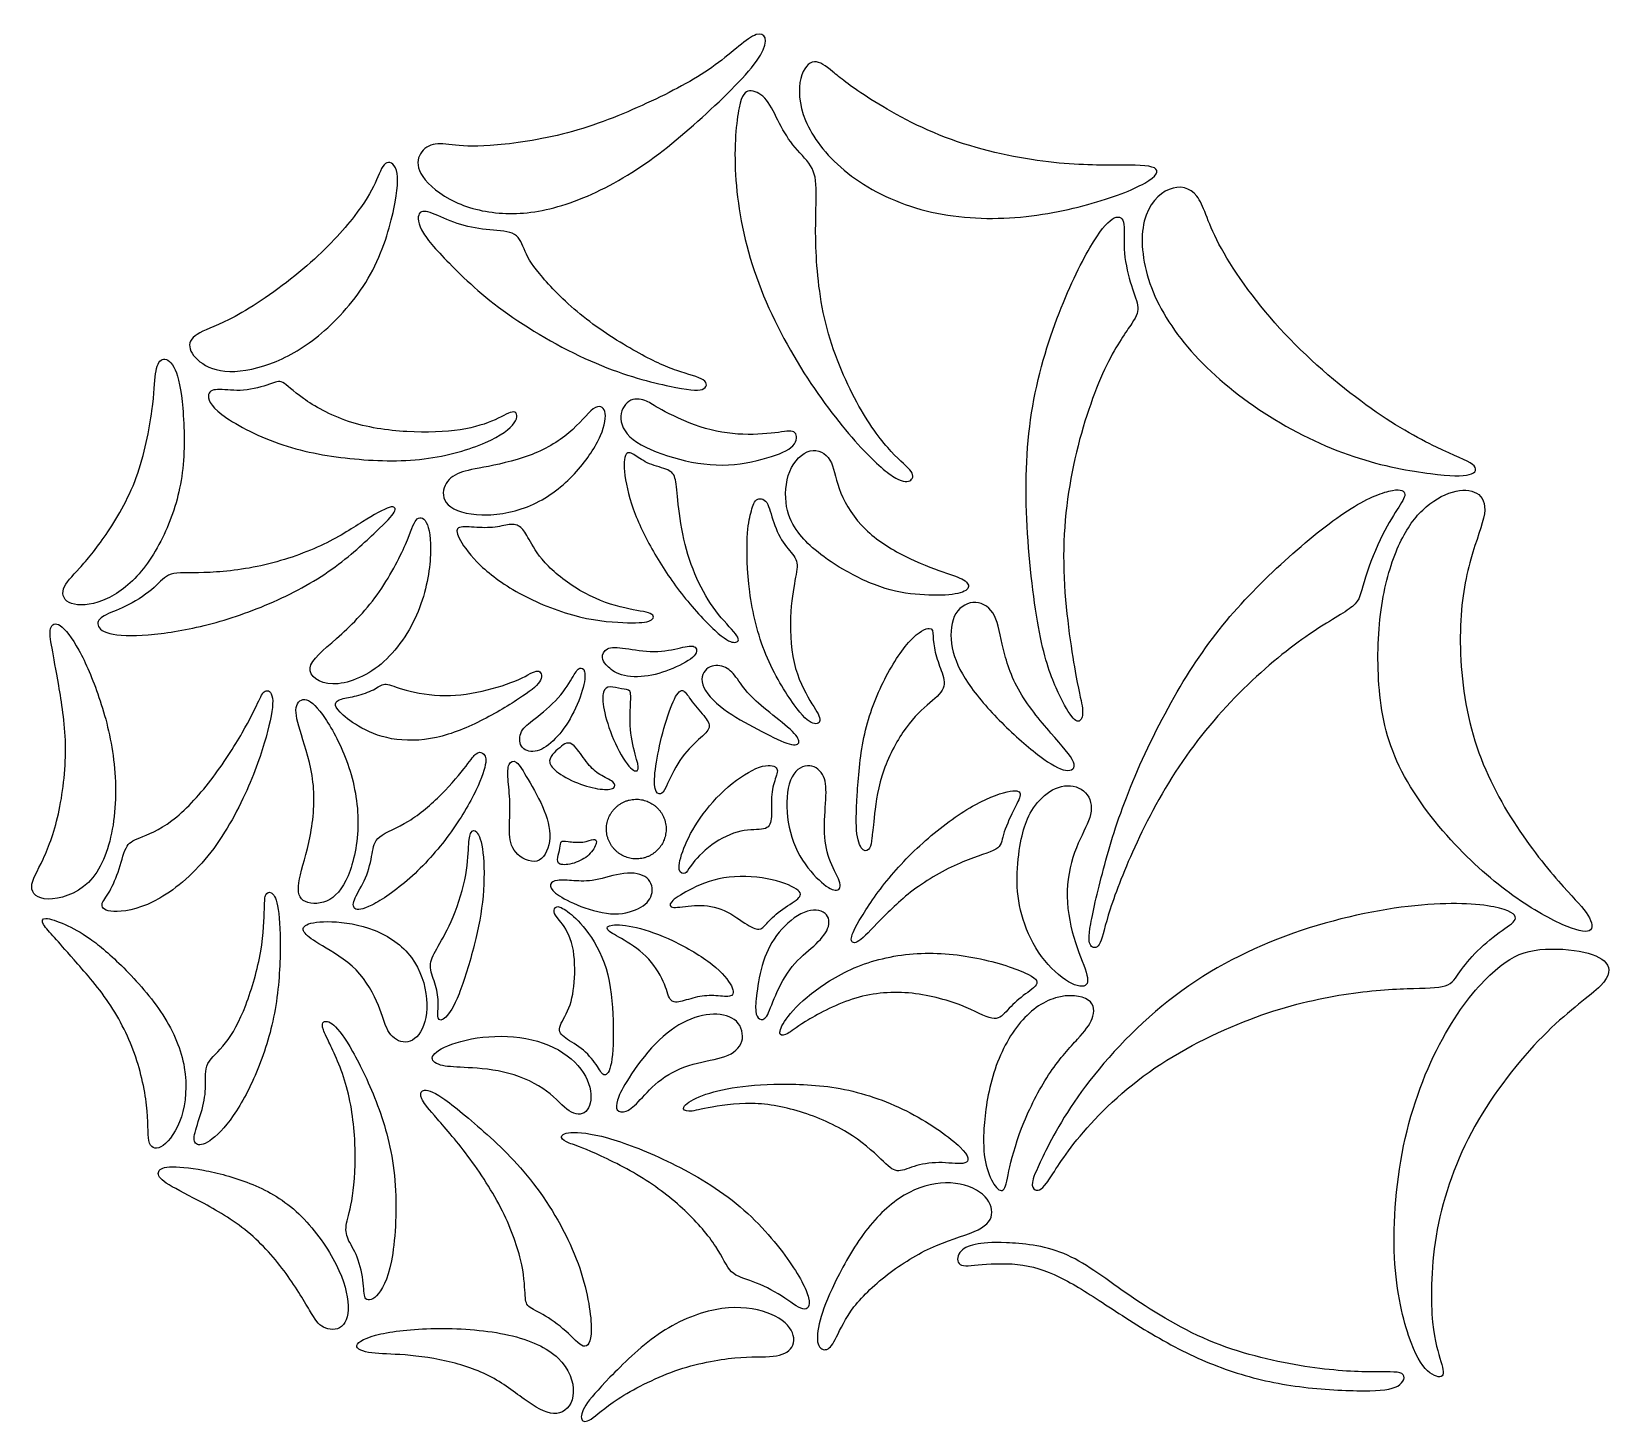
# Model space of a CAD drawing. Header units: millimetres. Extents: x -131 to 130, y -113 to 122.
# Drawn here: x -117.8 to -5.5, y -113.1 to -14.2 of the extents above; entities that cross this region are included whole.
import ezdxf

# ---------------------------------------------------------------- set-up
doc = ezdxf.new("R2010")
doc.units = ezdxf.units.MM
doc.header["$MEASUREMENT"] = 0
doc.layers.add('Default', color=18, linetype='Continuous')

msp = doc.modelspace()

# ---------------------------------------------------------------- linework, layer by layer
at = {"layer": 'Default', "color": 5}
for points in [[(-84.68, -22.25), (-83.26, -22.13), (-79.3, -21.54), (-73.55, -19.16), (-68.9, -16.66), (-65.93, -13.61), (-65.02, -15.36), (-69.78, -20.12), (-74.74, -24.28), (-79.97, -26.78), (-84.14, -27.37), (-87.9, -26.5), (-90.4, -24.4), (-90.4, -22.93), (-89.33, -22.02), (-87.83, -22.3), (-86.11, -22.38), (-84.68, -22.25)], [(-58.36, -18.85), (-57.05, -19.69), (-53.09, -22.02), (-45.47, -23.69), (-40.31, -23.69), (-37.34, -23.69), (-38.01, -24.88), (-42.38, -26.58), (-48.6, -27.77), (-55.15, -27.1), (-60.42, -24.2), (-63.2, -20.43), (-63.32, -17.18), (-62.13, -15.99), (-60.94, -16.94), (-59.67, -18), (-58.36, -18.85)], [(-62.02, -29.53), (-61.96, -31.21), (-61.57, -35.36), (-58.91, -41.31), (-56.53, -44.37), (-54.94, -45.56), (-55.22, -46.27), (-56.29, -46.19), (-58.99, -43.81), (-63.23, -38.34), (-66.8, -31.19), (-68.03, -24.05), (-67.51, -18.86), (-66.83, -18.23), (-65.6, -18.71), (-64.75, -20.48), (-63.75, -22.33), (-62.19, -23.69), (-61.9, -25.31), (-62.08, -27.86), (-62.02, -29.53)], [(-102.85, -34.18), (-101.51, -33.4), (-97.89, -30.84), (-94.52, -27.07), (-93.25, -24.89), (-92.74, -23.22), (-91.66, -23.7), (-91.82, -26.36), (-93.33, -31.63), (-97.02, -35.8), (-100.39, -37.86), (-103.97, -38.65), (-106.04, -37.74), (-106.87, -36.4), (-105.9, -35.49), (-104.18, -34.95), (-102.85, -34.18)], [(-33.35, -29.3), (-32.47, -30.97), (-29.37, -35.46), (-22.63, -41.22), (-17.47, -44.07), (-14.82, -44.98), (-15.17, -45.86), (-17.75, -45.78), (-23.62, -44.79), (-30.37, -41.53), (-35.72, -36.97), (-38.69, -32.09), (-39.09, -27.25), (-36.91, -24.95), (-34.65, -25.43), (-34.23, -27.62), (-33.35, -29.3)], [(-81.45, -31.69), (-80.78, -32.48), (-78.77, -34.54), (-74.57, -37.18), (-71.83, -38.43), (-69.65, -38.89), (-69.8, -39.83), (-71.83, -39.61), (-77.43, -38.21), (-84.43, -34.26), (-88.43, -30.41), (-90.42, -28.14), (-90.33, -26.79), (-89.26, -27.1), (-87.31, -28.01), (-85.21, -28.34), (-83.18, -28.39), (-82.81, -29.79), (-82.13, -30.9), (-81.45, -31.69)], [(-43.63, -59.38), (-43.93, -57.65), (-44.79, -51.91), (-43.72, -43.87), (-41.27, -37.27), (-39.27, -34.67), (-38.97, -33.78), (-39.69, -32.14), (-40.23, -29.59), (-39.94, -27.43), (-40.84, -27.19), (-42.34, -28.98), (-44.95, -34.26), (-47.1, -41.66), (-47.15, -49.89), (-46.09, -58.09), (-44.75, -61.44), (-43.62, -63.38), (-43.07, -63.21), (-42.99, -62.28), (-43.33, -61.11), (-43.63, -59.38)], [(-109.25, -41.16), (-109.43, -42.46), (-110.12, -46.11), (-112.63, -50.3), (-114.47, -52.48), (-115.87, -53.85), (-115.29, -55.1), (-112.82, -54.95), (-110.07, -53.06), (-107.88, -49.3), (-106.82, -45.14), (-107.05, -40.03), (-107.62, -37.76), (-108.61, -37.24), (-109.06, -38.33), (-109.08, -39.86), (-109.25, -41.16)], [(-98.48, -40.28), (-97.72, -40.83), (-95.44, -42.13), (-91.04, -42.78), (-87.05, -42.61), (-84.67, -41.81), (-83.35, -40.93), (-83.11, -41.94), (-85.08, -43.44), (-89.76, -44.84), (-95.24, -44.68), (-100.3, -43.74), (-104.98, -41.25), (-105.45, -39.8), (-104.57, -39.56), (-102.79, -39.84), (-100.64, -39.24), (-100.04, -38.86), (-99.25, -39.74), (-98.48, -40.28)], [(-72.99, -41.09), (-72.38, -41.43), (-70.24, -42.48), (-67.15, -42.96), (-64.41, -42.68), (-63.34, -42.48), (-63.34, -43.71), (-65.26, -44.53), (-68.65, -45.25), (-72.21, -44.6), (-75.43, -43.3), (-76.19, -41.45), (-75.24, -40.15), (-73.94, -40.45), (-73.61, -40.75), (-72.99, -41.09)], [(-85.65, -45.18), (-84.76, -45.01), (-82.28, -44.48), (-79.39, -42.83), (-77.73, -40.59), (-76.85, -40.99), (-77.1, -42.76), (-78.85, -45.54), (-81.78, -47.97), (-85.49, -48.81), (-88.45, -48.16), (-88.68, -46.54), (-87.62, -45.52), (-86.54, -45.35), (-85.65, -45.18)], [(-71.81, -47.82), (-71.72, -48.63), (-71.41, -50.73), (-70.41, -53.49), (-69, -55.75), (-67.29, -57.36), (-67.71, -57.75), (-68.67, -57.41), (-71.41, -54.55), (-73.43, -51.56), (-75.01, -48.5), (-75.75, -45.54), (-75.61, -43.93), (-74.91, -44.28), (-73.97, -44.98), (-72.36, -45.34), (-71.97, -45.88), (-71.91, -47.01), (-71.81, -47.82)], [(-62.07, -51.06), (-61.56, -51.48), (-60.26, -52.44), (-57.03, -54), (-54.23, -54.31), (-51.88, -54.27), (-50.94, -53.75), (-51.46, -53.08), (-53.02, -52.66), (-56.14, -51.4), (-58.99, -49.44), (-60.61, -46.57), (-60.78, -44.45), (-62.42, -43.6), (-64.14, -45.26), (-64.29, -48.17), (-63.31, -49.9), (-62.58, -50.63), (-62.07, -51.06)], [(-39.5, -72.54), (-38.67, -70.69), (-36.45, -66.33), (-31.64, -60.67), (-26.64, -56.65), (-23.31, -55.01), (-23.25, -53.73), (-21.88, -50.06), (-20.57, -48.02), (-19.9, -47.01), (-20.63, -46.56), (-23.68, -47.68), (-28.4, -51.43), (-32.99, -55.99), (-36.59, -61.26), (-39.92, -68.18), (-41.57, -73.54), (-42.67, -78.26), (-42.59, -79.35), (-41.79, -79.46), (-41.44, -77.47), (-40.33, -74.4), (-39.5, -72.54)], [(-20.57, -50.77), (-21.07, -51.89), (-21.96, -54.71), (-22.19, -60.71), (-21.09, -66.4), (-16.59, -72.33), (-12.02, -76.13), (-8.24, -78.14), (-6.57, -78.35), (-6.99, -76.88), (-8.87, -75.12), (-12.74, -70.29), (-15.8, -64), (-16.44, -56.38), (-15.52, -51.45), (-14.12, -48.17), (-14.84, -46.82), (-16.65, -46.69), (-18.97, -48.04), (-20.07, -49.66), (-20.57, -50.77)], [(-105.55, -52.67), (-104.45, -52.63), (-101.52, -52.38), (-96.97, -50.8), (-94.14, -48.96), (-92.07, -47.74), (-91.77, -48.27), (-93, -49.46), (-96.22, -52.52), (-100.87, -55.03), (-105.65, -56.58), (-109.7, -57.21), (-112.63, -57.13), (-113.32, -56.28), (-112.69, -55.65), (-110.95, -55.09), (-108.87, -53.67), (-108.14, -52.58), (-106.65, -52.7), (-105.55, -52.67)], [(-66.9, -50.2), (-66.94, -51.12), (-66.9, -53.97), (-65.8, -58.62), (-63.37, -62.53), (-62.16, -63.63), (-61.47, -63.23), (-62.35, -62), (-63.79, -59.32), (-63.9, -55.13), (-63.41, -52.8), (-63.26, -51.69), (-64.26, -50.81), (-65.11, -49.11), (-65.42, -47.44), (-66.35, -47.29), (-66.65, -48.4), (-66.86, -49.27), (-66.9, -50.2)], [(-91.22, -50.67), (-91.64, -51.62), (-93.06, -54.42), (-96.21, -57.56), (-98.78, -59.5), (-96.7, -61.1), (-92.76, -59.61), (-89.98, -55.48), (-89.25, -51.06), (-89.66, -48.72), (-90.54, -48.67), (-90.8, -49.71), (-91.22, -50.67)], [(-82.33, -50.48), (-82.08, -50.93), (-81.35, -52.16), (-78.46, -54.34), (-75.46, -55.31), (-73.44, -55.51), (-73.58, -56.17), (-75.06, -56.29), (-78.69, -56.06), (-83.14, -54.34), (-86.14, -52.11), (-87.51, -50.21), (-87.7, -49.32), (-86.39, -49.46), (-84.75, -49.51), (-83.66, -49.12), (-82.88, -49.43), (-82.58, -50.02), (-82.33, -50.48)], [(-47.62, -60.96), (-47, -62.08), (-45.17, -64.27), (-43.24, -66.4), (-44.1, -66.99), (-45.91, -65.98), (-48.87, -63.4), (-51.45, -60.44), (-52.51, -58.02), (-52.42, -55.57), (-50.87, -54.48), (-49.22, -55.29), (-48.87, -57.58), (-48.24, -59.85), (-47.62, -60.96)], [(-115.88, -60.71), (-115.68, -61.86), (-115.19, -64.76), (-115.73, -69.83), (-117, -73.32), (-118.2, -75.13), (-117.03, -76.24), (-113.45, -75.22), (-111.8, -71.1), (-111.77, -65.87), (-112.97, -61.36), (-114.46, -57.94), (-115.89, -56.04), (-116.62, -56.51), (-116.4, -57.85), (-116.08, -59.56), (-115.88, -60.71)], [(-57.88, -70.11), (-57.8, -69.36), (-57.55, -67.16), (-55.84, -63.74), (-54.05, -61.99), (-52.67, -60.93), (-53.09, -59.65), (-53.59, -58.32), (-53.71, -57.1), (-53.71, -56.41), (-55.2, -57.07), (-57.37, -60.37), (-58.78, -64.31), (-59.13, -68.79), (-59.21, -71.52), (-58.65, -72.61), (-58.13, -72.34), (-58.05, -71.61), (-57.96, -70.85), (-57.88, -70.11)], [(-76.93, -59.23), (-76.75, -59.43), (-76.24, -59.98), (-74.21, -60.19), (-72.17, -59.53), (-70.35, -58.56), (-70.55, -57.77), (-71.47, -57.98), (-73.51, -58.43), (-75.7, -58.01), (-77.03, -57.92), (-77.3, -58.79), (-77.11, -59.03), (-76.93, -59.23)], [(-79.3, -60.05), (-79.52, -60.42), (-80.19, -61.6), (-82.18, -63.2), (-83.09, -63.87), (-83.17, -65.16), (-82.03, -65.58), (-80.7, -64.76), (-79.47, -63.18), (-78.49, -60.91), (-78.39, -59.52), (-78.84, -59.37), (-79.07, -59.68), (-79.3, -60.05)], [(-67.71, -60.1), (-67.44, -60.45), (-66.86, -61.34), (-65.38, -62.58), (-63.44, -64.08), (-63.04, -64.89), (-63.85, -65.01), (-66.13, -63.84), (-68.71, -62.46), (-70.49, -60.54), (-69.77, -59.22), (-68.49, -59.24), (-67.98, -59.74), (-67.71, -60.1)], [(-94.55, -63.59), (-93.93, -63.96), (-92.37, -64.66), (-89.03, -64.63), (-85.62, -63.19), (-82.59, -61.33), (-81.35, -60.3), (-81.68, -59.36), (-82.89, -60.27), (-85.73, -61.18), (-88.8, -61.59), (-91.76, -60.92), (-92.75, -60.42), (-93.38, -61.02), (-94.72, -61.48), (-95.88, -61.63), (-96.31, -61.96), (-96.05, -62.5), (-95.16, -63.23), (-94.55, -63.59)], [(-102.83, -64.06), (-103.39, -65.02), (-104.97, -67.53), (-107.9, -70.67), (-110.42, -71.64), (-111.13, -71.98), (-111.63, -74.06), (-112.34, -75.58), (-113.09, -76.42), (-112.1, -76.99), (-108.8, -76.28), (-104.86, -72.85), (-102.14, -67.66), (-100.88, -63.72), (-100.48, -61.23), (-101.27, -60.89), (-101.63, -61.78), (-102.28, -63.1), (-102.83, -64.06)], [(-98.62, -64.21), (-98.34, -65.11), (-97.54, -67.47), (-97.87, -71.57), (-98.96, -74.74), (-98.81, -76.2), (-96.74, -76.33), (-95.19, -74.63), (-94.31, -70.55), (-95.14, -66.12), (-97.04, -62.69), (-98.31, -61.38), (-99.22, -62.08), (-98.9, -63.32), (-98.62, -64.21)], [(-75.21, -62.04), (-75.24, -62.57), (-75.29, -64.15), (-74.69, -66.18), (-74.58, -66.85), (-75.21, -66.79), (-76.52, -64.54), (-77.2, -62.24), (-77.21, -61.03), (-76.72, -60.7), (-75.82, -60.99), (-75.14, -60.96), (-75.19, -61.51), (-75.21, -62.04)], [(-72.65, -67.85), (-72.44, -67.42), (-71.8, -65.89), (-70.25, -64.43), (-69.39, -63.68), (-69.9, -62.93), (-71.03, -61.65), (-71.48, -60.78), (-72.16, -61.56), (-72.96, -64.09), (-73.48, -66.52), (-73.56, -68.3), (-73.03, -68.48), (-72.85, -68.28), (-72.65, -67.85)], [(-79.06, -65.17), (-78.83, -65.44), (-78.23, -66.36), (-77.44, -67.08), (-76.29, -67.53), (-76.26, -68.07), (-77.24, -68.15), (-79, -67.71), (-80.68, -66.78), (-81.11, -66.03), (-80.66, -65.47), (-80.1, -64.99), (-79.65, -64.69), (-79.3, -64.89), (-79.06, -65.17)], [(-86.91, -66.43), (-87.31, -66.93), (-88.58, -68.48), (-90.99, -70.53), (-93.44, -71.42), (-93.53, -72.55), (-93.97, -74.44), (-94.95, -75.92), (-94.99, -76.7), (-93.94, -76.64), (-90.89, -74.61), (-87.95, -71.32), (-85.99, -67.93), (-85.34, -65.93), (-85.72, -65.41), (-86.2, -65.44), (-86.51, -65.92), (-86.91, -66.43)], [(-83.92, -67.36), (-83.88, -67.82), (-83.74, -68.98), (-83.87, -71.16), (-83.66, -72.64), (-81.71, -73.65), (-80.75, -71.85), (-81.17, -69.64), (-82.61, -67.2), (-83.34, -65.9), (-83.95, -66.19), (-83.95, -66.89), (-83.92, -67.36)], [(-70.88, -73.47), (-70.6, -73.1), (-69.54, -71.91), (-67.29, -70.86), (-65.51, -71.04), (-65.11, -70.36), (-65.26, -68.55), (-64.91, -67.25), (-64.57, -66.45), (-65.84, -66.22), (-68.33, -67.76), (-70.4, -70.16), (-71.53, -72.34), (-71.93, -74.04), (-71.23, -74.15), (-71.16, -73.85), (-70.88, -73.47)], [(-61.8, -74.53), (-62.3, -74.06), (-63.5, -72.64), (-64.25, -69.67), (-63.92, -66.86), (-62.39, -66.12), (-61.31, -67.09), (-61.27, -68.61), (-61.52, -71.32), (-61.08, -73.3), (-60.07, -74.92), (-60.53, -75.46), (-61.3, -75), (-61.8, -74.53)], [(-57.42, -77.36), (-56.75, -76.68), (-55.13, -75.06), (-51.37, -73), (-48.79, -72.4), (-48.83, -71.48), (-47.96, -69.49), (-47.28, -68.35), (-47.86, -68.02), (-50.53, -68.89), (-54.11, -71.46), (-57.14, -74.58), (-59.2, -77.75), (-59.67, -78.89), (-59.13, -79.19), (-58.08, -78.05), (-57.42, -77.36)], [(-47.46, -71.88), (-47.59, -72.57), (-47.82, -74.37), (-47.53, -76.97), (-46.35, -79.77), (-44.18, -81.93), (-42.58, -82.29), (-42.69, -81.11), (-43.92, -78.34), (-44.35, -74.79), (-43.4, -71.72), (-42.22, -69.83), (-42.62, -68.13), (-44.35, -67.59), (-46.05, -68.58), (-47.07, -70.19), (-47.33, -71.18), (-47.46, -71.88)], [(-86.73, -72.17), (-86.76, -72.73), (-86.81, -74.37), (-87.98, -77.74), (-89.08, -79.54), (-89.62, -80.6), (-89.09, -81.85), (-88.79, -83.19), (-89.04, -84.59), (-88.41, -84.51), (-87.45, -83.07), (-86.23, -79.04), (-85.59, -75.7), (-85.62, -72.24), (-86.16, -70.87), (-86.61, -71.05), (-86.69, -71.62), (-86.73, -72.17)], [(-77.84, -71.65), (-78.01, -71.67), (-78.52, -71.91), (-79.79, -71.79), (-80.2, -71.72), (-80.2, -72.23), (-80.41, -72.95), (-80.42, -73.51), (-79.21, -73.41), (-78.07, -72.79), (-77.52, -71.82), (-77.68, -71.63), (-77.84, -71.65)], [(-79.23, -74.58), (-78.78, -74.61), (-77.84, -74.67), (-75.62, -73.89), (-73.78, -74.19), (-73.51, -75.65), (-74.46, -76.64), (-76.53, -77.16), (-79.19, -76.3), (-80.75, -75.42), (-81.02, -74.78), (-80.52, -74.51), (-79.68, -74.55), (-79.23, -74.58)], [(-71.04, -75.25), (-70.41, -74.93), (-68.72, -74.17), (-65.29, -74.32), (-63.03, -75.23), (-63.06, -75.83), (-64.64, -76.69), (-65.62, -77.71), (-65.99, -78.19), (-66.94, -77.75), (-68.75, -76.4), (-70.7, -76.28), (-72.39, -76.61), (-72.51, -76.13), (-71.67, -75.58), (-71.04, -75.25)], [(-101.25, -76.59), (-101.27, -77.24), (-101.33, -79.45), (-102.54, -83.68), (-103.99, -86.39), (-105.56, -87.5), (-105.36, -89.15), (-105.61, -90.81), (-106.31, -92.66), (-106.24, -93.45), (-105.28, -93.36), (-103.47, -91.57), (-101.63, -88.09), (-100.31, -83.81), (-100.05, -79.05), (-100.26, -75.98), (-100.79, -75.28), (-101.22, -75.52), (-101.23, -75.93), (-101.25, -76.59)], [(-45.88, -94.22), (-45.34, -93.1), (-43.49, -89.47), (-36.78, -82.3), (-28.19, -77.91), (-18.81, -75.97), (-13.01, -76.35), (-11.87, -77.3), (-13.09, -77.95), (-15.07, -79.59), (-16.33, -81.12), (-16.9, -82.26), (-19.57, -82.18), (-24.62, -82.54), (-30.9, -84.06), (-38.75, -87.92), (-44.05, -93.39), (-45.78, -96.61), (-46.51, -96.66), (-46.74, -96.15), (-46.42, -95.33), (-45.88, -94.22)], [(-114.79, -80.21), (-114.12, -80.97), (-112.17, -83.13), (-110.21, -87.1), (-109.42, -91.28), (-109.64, -93.59), (-108.53, -93.81), (-106.95, -91.63), (-106.63, -87.88), (-108.22, -84.08), (-111.39, -80.53), (-113.76, -78.53), (-115.45, -77.65), (-117.05, -77.07), (-117.12, -77.65), (-116.2, -78.56), (-115.47, -79.45), (-114.79, -80.21)], [(-97.13, -79.22), (-96.46, -79.62), (-94.5, -80.71), (-92.93, -83.66), (-92.61, -85.34), (-91.43, -86.33), (-89.99, -85.64), (-89.46, -83.1), (-90.48, -79.83), (-93.38, -77.85), (-96.7, -77.37), (-98.54, -77.65), (-98.55, -78.3), (-97.81, -78.81), (-97.13, -79.22)], [(-80.26, -77.4), (-80.01, -77.72), (-79.23, -78.75), (-79.11, -81.61), (-79.49, -83.77), (-80.48, -85.11), (-79.99, -85.75), (-78.47, -86.55), (-77.46, -87.9), (-77.1, -88.62), (-76.49, -87.98), (-76.37, -84.63), (-76.72, -80.64), (-78.45, -77.79), (-79.79, -76.65), (-80.55, -76.27), (-80.73, -76.84), (-80.51, -77.08), (-80.26, -77.4)], [(-66.22, -82.55), (-66.14, -81.92), (-65.86, -80.23), (-64.79, -78.19), (-62.81, -76.52), (-61.11, -76.73), (-60.98, -77.99), (-62.08, -79.22), (-63.78, -80.51), (-65, -82.83), (-65.51, -84.47), (-66.07, -84.51), (-66.36, -83.98), (-66.3, -83.17), (-66.22, -82.55)], [(-75.85, -78.7), (-75.34, -79), (-73.98, -79.83), (-72.72, -81.85), (-72.46, -83.22), (-71.77, -83.27), (-70.43, -82.77), (-69.11, -82.72), (-67.9, -82.92), (-67.8, -82.23), (-69.1, -80.56), (-72.26, -78.71), (-74.92, -77.79), (-76.75, -77.64), (-77.05, -78.05), (-76.36, -78.41), (-75.85, -78.7)], [(-62.75, -84.6), (-61.99, -84.13), (-59.48, -82.73), (-55.44, -82.31), (-51.39, -83.41), (-49.28, -84.7), (-48.55, -83.96), (-47.5, -82.84), (-46.03, -81.96), (-46.53, -81.23), (-50.79, -79.85), (-55.44, -79.57), (-59.7, -80.71), (-62.91, -82.92), (-64.47, -84.75), (-64.71, -85.67), (-64.03, -85.54), (-63.51, -85.07), (-62.75, -84.6)], [(-17.03, -85.09), (-18.18, -87.02), (-20.37, -92.08), (-21.27, -101.44), (-19.85, -107.6), (-18.5, -109.73), (-17.19, -110.06), (-17.56, -108.75), (-18.37, -106.17), (-18.17, -99), (-15.34, -91.47), (-9.81, -84.69), (-5.5, -81.83), (-5.5, -80.31), (-7.43, -79.49), (-11.15, -79.31), (-13.5, -80.49), (-15.89, -83.16), (-17.03, -85.09)], [(-50.08, -92.42), (-50.02, -91.34), (-49.68, -88.42), (-47.75, -84.51), (-44.98, -82.53), (-42.17, -82.86), (-42.21, -84.44), (-43.23, -85.68), (-45.36, -87.93), (-47.39, -91.82), (-48.35, -95.23), (-48.55, -96.82), (-49.26, -96.51), (-49.99, -94.89), (-50.13, -93.5), (-50.08, -92.42)], [(-75.48, -88.85), (-75.07, -88.19), (-73.76, -86.3), (-71.47, -84.47), (-69.24, -83.91), (-67.46, -84.37), (-67, -86.1), (-68.3, -87.23), (-70.75, -87.48), (-73.17, -88.62), (-74.59, -90.29), (-75.54, -91.13), (-76.29, -90.98), (-76.19, -90.25), (-75.88, -89.5), (-75.48, -88.85)], [(-96.72, -85.93), (-96.42, -86.57), (-95.3, -88.82), (-94.67, -93.28), (-94.92, -97.42), (-95.52, -99.05), (-95.42, -100.05), (-94.59, -101.18), (-94.12, -103.38), (-94.22, -104.55), (-93.15, -104.35), (-91.96, -101.73), (-91.75, -95.26), (-93.09, -90.44), (-95.09, -86.35), (-96.42, -84.56), (-97.14, -84.54), (-97.14, -85.01), (-97.03, -85.3), (-96.72, -85.93)], [(-86.76, -87.88), (-85.95, -87.92), (-83.81, -88.1), (-80.92, -89.49), (-79.56, -91.23), (-78.26, -91.28), (-77.79, -89.61), (-78.91, -87.37), (-81.65, -85.79), (-85.38, -85.49), (-88.54, -86.29), (-89.66, -87.26), (-88.69, -87.82), (-87.57, -87.83), (-86.76, -87.88)], [(-89.16, -91.29), (-88.63, -91.9), (-86.99, -93.7), (-84.22, -97.87), (-82.82, -101.77), (-82.7, -104.18), (-82.65, -104.91), (-81.33, -105.39), (-79.52, -106.79), (-78.36, -108.16), (-77.76, -106.74), (-78.67, -101.56), (-81.98, -95.82), (-86, -92.03), (-89.21, -89.43), (-90.17, -89.43), (-90.17, -90.03), (-89.69, -90.67), (-89.16, -91.29)], [(-69.69, -90.73), (-68.94, -90.59), (-66.61, -90.21), (-62.9, -90.92), (-59.15, -92.65), (-56.98, -94.82), (-56.21, -95.42), (-54.95, -94.78), (-53.06, -94.53), (-51.1, -94.89), (-51.08, -93.84), (-55.19, -90.9), (-60, -89.17), (-64.73, -88.97), (-68.17, -89.25), (-70.51, -89.92), (-71.72, -90.77), (-71.12, -91.08), (-70.44, -90.88), (-69.69, -90.73)], [(-78.04, -93.83), (-77.16, -94.21), (-74.37, -95.54), (-71.21, -98), (-68.88, -100.72), (-68.16, -102.66), (-66.6, -102.97), (-64.35, -104.08), (-62.8, -105.38), (-62.2, -104.6), (-63.68, -101.7), (-67.43, -97.3), (-72.76, -94.3), (-77.14, -92.64), (-79.8, -92.36), (-80.32, -92.87), (-79.62, -93.26), (-78.92, -93.45), (-78.04, -93.83)], [(-105.92, -97.34), (-104.91, -97.88), (-102.52, -99.21), (-99.69, -102.32), (-97.84, -105.48), (-97.21, -106.49), (-95.57, -106.62), (-95.06, -104.72), (-96.07, -101.56), (-98.91, -97.77), (-102.27, -95.95), (-105.73, -95.07), (-108.33, -94.81), (-108.96, -95.29), (-108.58, -96), (-106.93, -96.81), (-105.92, -97.34)], [(-60.68, -103.19), (-60.13, -102.07), (-58.56, -99.23), (-55.79, -96.68), (-52.73, -95.78), (-50.07, -96.59), (-49.23, -98.22), (-50.07, -99.48), (-53.43, -100.32), (-56.85, -102.36), (-59.6, -104.94), (-60.63, -107.27), (-61.19, -108.11), (-62.04, -107.76), (-61.84, -105.95), (-61.22, -104.31), (-60.68, -103.19)], [(-48.47, -100.33), (-47.38, -100.37), (-44.3, -100.63), (-40.24, -103.84), (-34.23, -107.63), (-27.3, -109.28), (-22.25, -109.61), (-19.87, -109.38), (-20.34, -110.7), (-22.58, -110.93), (-27.7, -110.7), (-32.39, -109.65), (-36.78, -107.73), (-41.13, -104.93), (-44.37, -102.78), (-47.24, -101.72), (-50.48, -101.86), (-52.03, -102.12), (-51.96, -100.9), (-50.81, -100.4), (-49.55, -100.29), (-48.47, -100.33)], [(-76.67, -109.9), (-75.79, -108.99), (-73.36, -106.55), (-69.04, -104.74), (-65.59, -105.03), (-63.57, -106.32), (-63.49, -107.91), (-64.87, -108.54), (-67.46, -108.34), (-72.06, -109.2), (-76.58, -111.56), (-78.16, -113.15), (-78.83, -113.03), (-78.62, -112.02), (-77.55, -110.81), (-76.67, -109.9)], [(-91.25, -108.31), (-90.26, -108.39), (-87.83, -108.73), (-84.62, -109.94), (-82.12, -112.07), (-80.12, -112.84), (-78.91, -111.17), (-79.91, -108.35), (-83.59, -106.68), (-88.98, -106.29), (-93.4, -106.73), (-95.23, -107.7), (-93.74, -108.27), (-92.23, -108.23), (-91.25, -108.31)]]:
    msp.add_open_spline(points, degree=3, dxfattribs=at)
msp.add_rational_spline([(-72.99, -72.01), (-71.88, -70.2), (-73.69, -69.1), (-75.51, -67.99), (-76.61, -69.81), (-77.72, -71.62), (-75.9, -72.72), (-74.09, -73.83), (-72.99, -72.01)], [1, 0.707106781187, 1, 0.707106781187, 1, 0.707106781187, 1, 0.707106781187, 1], degree=2, knots=[0, 0, 0, 2.216133, 2.216133, 4.432267, 4.432267, 6.6484, 6.6484, 8.864533, 8.864533, 8.864533], dxfattribs=at)

doc.saveas('drawing.dxf')
